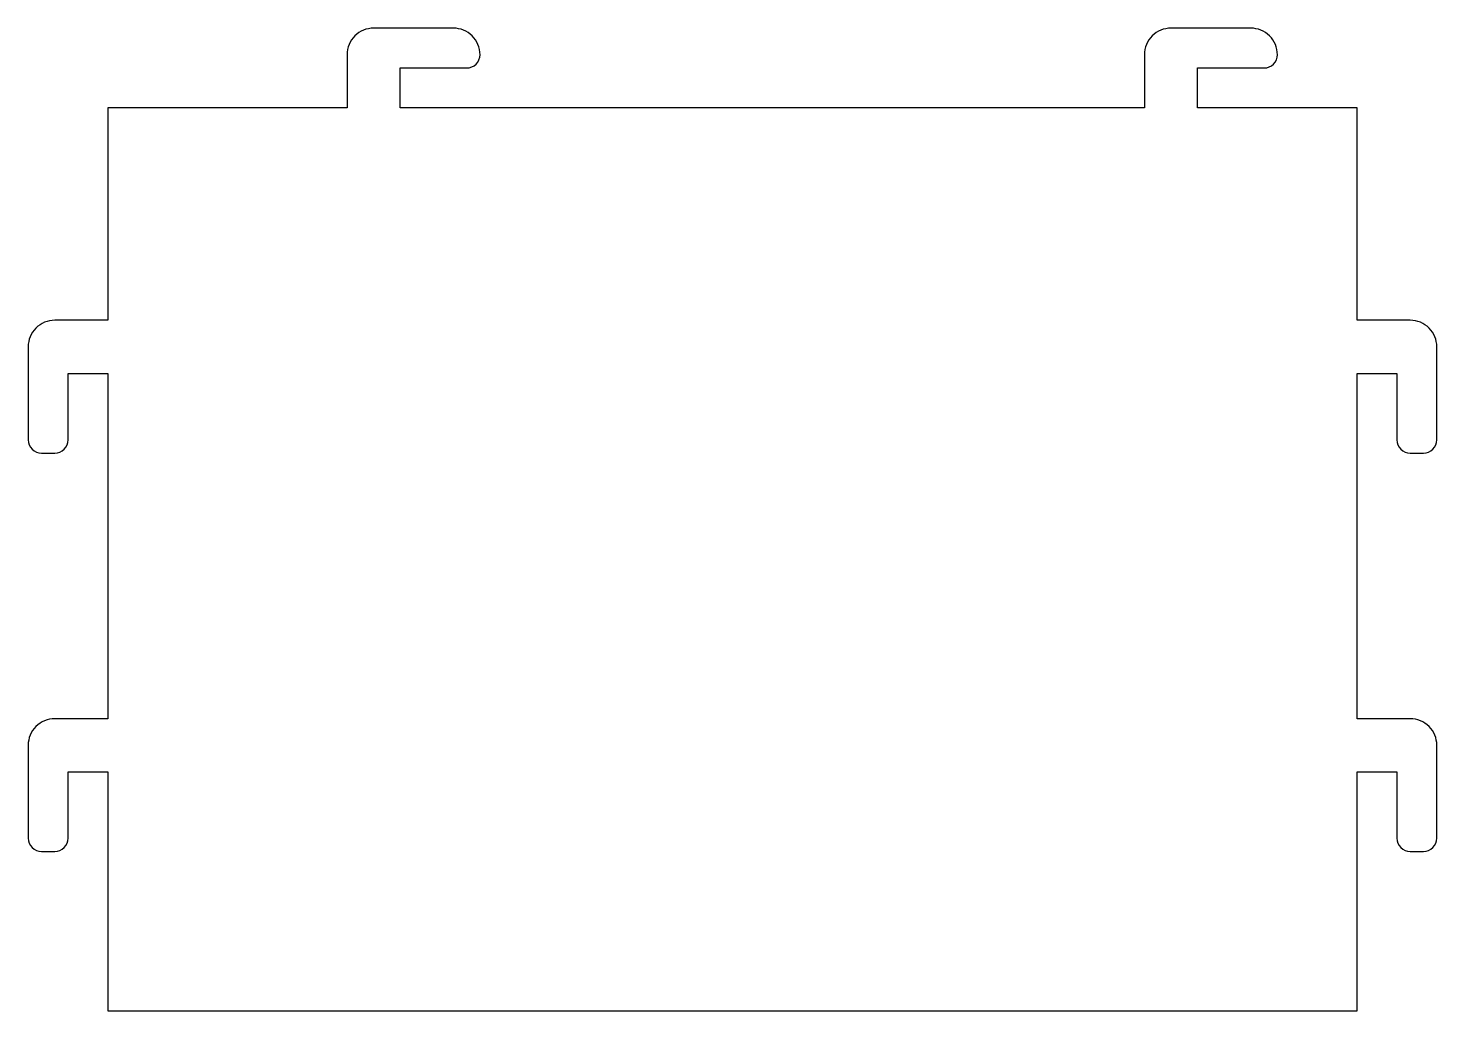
# Model space of a CAD drawing. Header units: millimetres. Extents: x -6 to 100, y 0 to 74.
import ezdxf

# ---------------------------------------------------------------- set-up
doc = ezdxf.new("R2010")
doc.units = ezdxf.units.MM

msp = doc.modelspace()

# ---------------------------------------------------------------- linework, layer by layer
msp.add_lwpolyline([(0, 18), (0, 0), (94, 0), (94, 18), (97, 18), (97, 13, 0.414214), (98, 12), (99, 12, 0.414214), (100, 13), (100, 20, 0.414214), (98, 22), (94, 22), (94, 48), (97, 48), (97, 43, 0.414214), (98, 42), (99, 42, 0.414214), (100, 43), (100, 50, 0.414214), (98, 52), (94, 52), (94, 68), (82, 68), (82, 71), (87, 71, 0.414214), (88, 72, 0.414214), (86, 74), (80, 74, 0.414214), (78, 72), (78, 68), (22, 68), (22, 71), (27, 71, 0.414214), (28, 72, 0.414214), (26, 74), (20, 74, 0.414214), (18, 72), (18, 68), (0, 68), (0, 52), (-4, 52, 0.414214), (-6, 50), (-6, 43, 0.414214), (-5, 42), (-4, 42, 0.414214), (-3, 43), (-3, 48), (0, 48), (0, 22), (-4, 22, 0.414214), (-6, 20), (-6, 13, 0.414214), (-5, 12), (-4, 12, 0.414214), (-3, 13), (-3, 18)], format="xyb", close=True)

doc.saveas('drawing.dxf')
